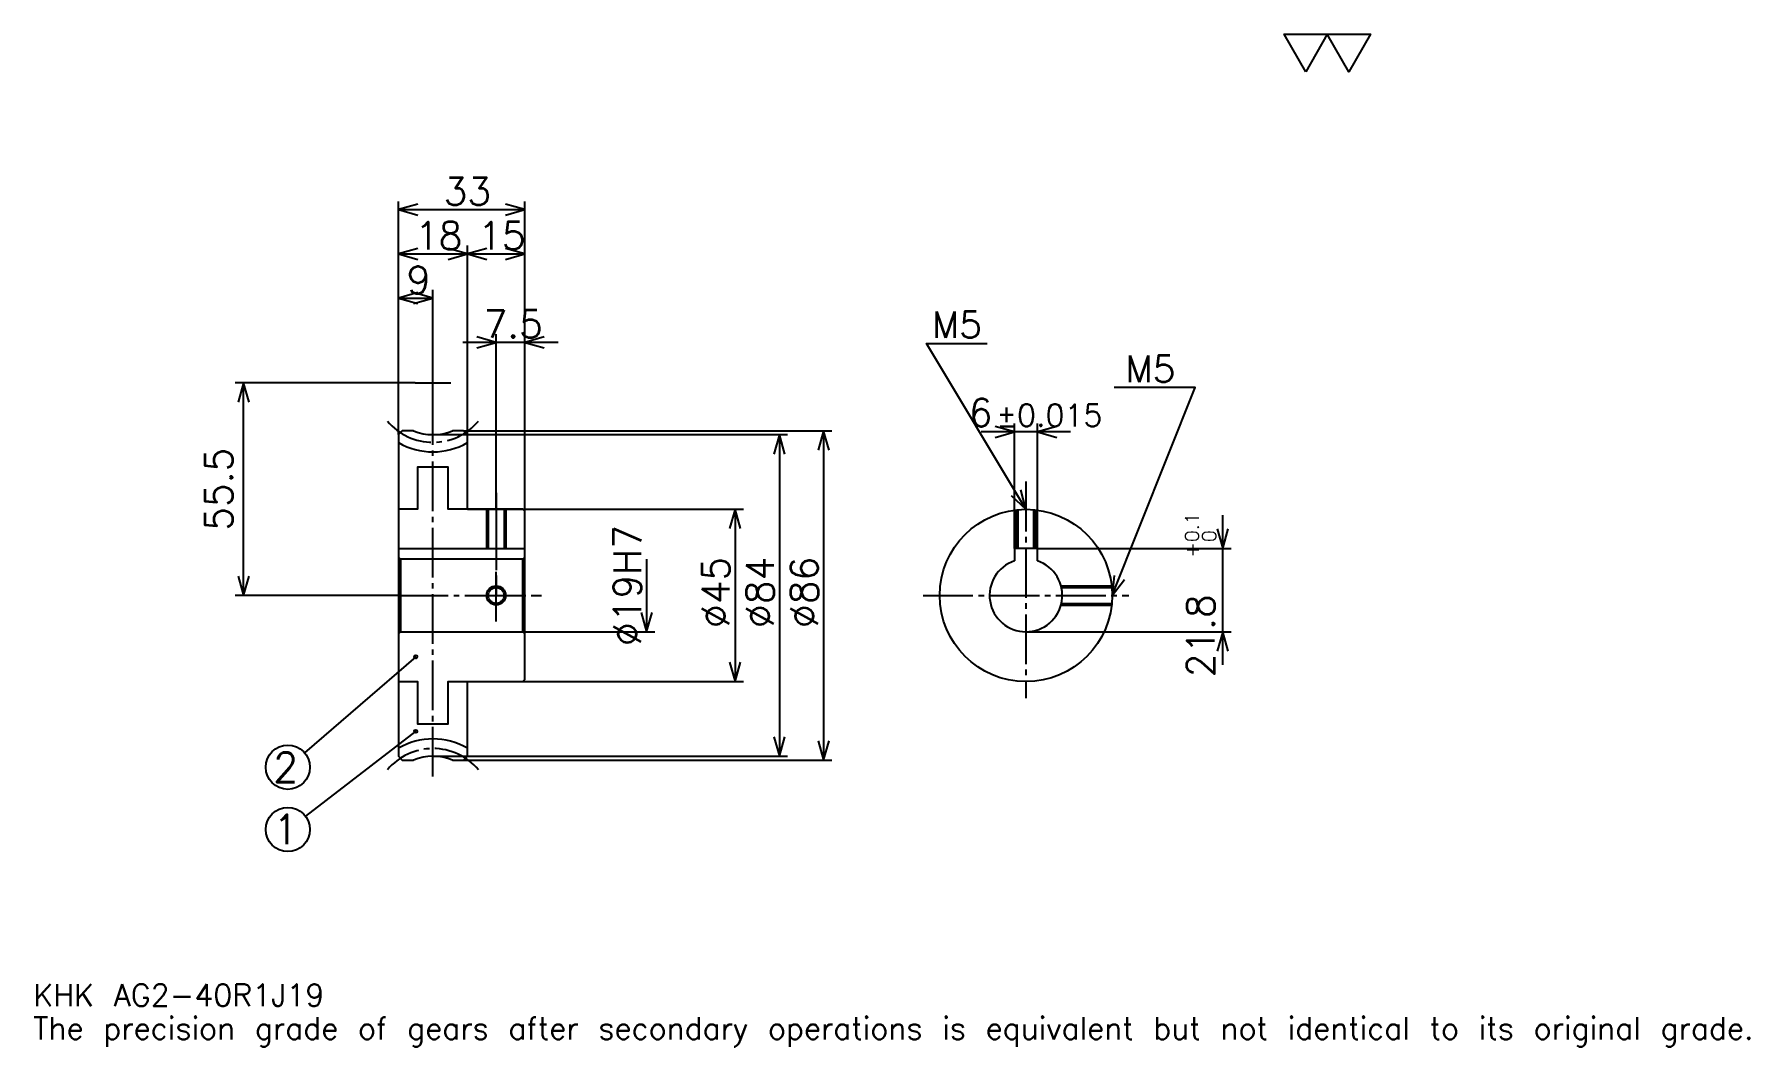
# Model space of a CAD drawing. Extents: x 15 to 463, y 5 to 270.
import ezdxf

# ---------------------------------------------------------------- set-up
doc = ezdxf.new("R2010")
doc.units = 0
doc.linetypes.add('DASHDOT', pattern=[17.333332, 13, -1.444444, 1.444444, -1.444444])
doc.layers.get('0').update_dxf_attribs({"linetype": 'CONTINUOUS'})
doc.layers.add('DASHDOT', color=6, linetype='DASHDOT')
doc.styles.add('KANJI', font='TXT', dxfattribs={"bigfont": 'BIGFONT'})

msp = doc.modelspace()

# ---------------------------------------------------------------- linework, layer by layer
at = {"color": 5}
for p, q in [((109.777779, 166.180542), (109.777779, 226.125)), ((109.777779, 223.958328), (142.777771, 223.958328)), ((142.777771, 166.180542), (142.777771, 226.125)), ((109.777779, 212.402771), (127.777779, 212.402771)), ((127.777779, 166.180542), (127.777779, 214.569427)), ((127.777779, 212.402771), (142.777771, 212.402771)), ((118.777779, 165.180542), (118.777779, 203.013885)), ((109.777779, 200.847229), (118.777779, 200.847229)), ((151.444443, 189.291656), (126.611115, 189.291656)), ((135.277771, 166.180542), (135.277771, 191.458328)), ((114.111115, 178.680542), (67.166672, 178.680542)), ((69.333336, 123.18055), (69.333336, 178.680542)), ((109.777779, 165.180542), (109.777779, 166.180542)), ((126.777779, 166.180542), (142.777771, 166.180542)), ((127.777779, 165.180542), (127.777779, 166.180542)), ((135.277771, 145.680542), (135.277771, 166.180542)), ((135.277771, 145.680542), (135.277771, 166.180542)), ((142.777771, 166.180542), (222.944443, 166.180542)), ((142.777771, 145.180542), (142.777771, 166.180542)), ((220.777771, 166.180542), (220.777771, 80.18055)), ((285.277771, 165.902771), (261.944427, 165.902771)), ((270.611115, 135.480545), (270.611115, 168.069443)), ((276.611115, 135.480545), (276.611115, 168.069443)), ((118.777779, 165.180542), (142.777771, 165.180542)), ((142.777771, 165.180542), (211.388885, 165.180542)), ((209.222229, 165.180542), (209.222229, 81.18055)), ((127.777779, 145.680542), (142.777771, 145.680542)), ((142.777771, 145.680542), (199.833328, 145.680542)), ((197.666656, 145.680542), (197.666656, 100.68055)), ((325, 105.013885), (325, 144.147217)), ((276.611115, 135.480545), (327.166656, 135.480545)), ((174.555557, 132.680542), (174.555557, 113.68055)), ((109.777779, 123.18055), (67.166672, 123.18055)), ((142.777771, 113.68055), (176.722229, 113.68055)), ((273.611115, 113.68055), (327.166656, 113.68055)), ((114.277779, 107.18055), (85.258209, 82.072105)), ((127.777779, 100.68055), (142.777771, 100.68055)), ((142.777771, 100.68055), (199.833328, 100.68055)), ((114.277779, 87.68055), (85.471466, 65.560562)), ((118.777779, 81.18055), (142.777771, 81.18055)), ((142.777771, 81.18055), (211.388885, 81.18055)), ((126.777779, 80.18055), (142.777771, 80.18055)), ((142.777771, 80.18055), (222.944443, 80.18055))]:
    msp.add_line(p, q, dxfattribs=at)
at = {"color": 4}
for p, q in [((109.777779, 135.480545), (142.777771, 135.480545)), ((142.777771, 133.180542), (142.277771, 132.680542)), ((109.777779, 113.18055), (110.277779, 113.68055)), ((142.777771, 113.18055), (142.277771, 113.68055))]:
    msp.add_line(p, q, dxfattribs=at)
at = {"color": 7}
msp.add_lwpolyline([(346.666656, 260), (341.033325, 269.764435), (363.56665, 269.764435), (357.933319, 260), (352.299988, 269.764435), (346.666656, 260)], dxfattribs=at)
at = {"color": 5}
for points in [[(114.833336, 225.402771), (109.777779, 223.958328), (114.833336, 222.513885)], [(137.722229, 222.513885), (142.777771, 223.958328), (137.722229, 225.402771)], [(114.833336, 213.847214), (109.777779, 212.402771), (114.833336, 210.958328)], [(122.722221, 210.958328), (127.777779, 212.402771), (122.722221, 213.847214)], [(132.833328, 213.847214), (127.777779, 212.402771), (132.833328, 210.958328)], [(137.722229, 210.958328), (142.777771, 212.402771), (137.722229, 213.847214)], [(114.833336, 202.291656), (109.777779, 200.847229), (114.833336, 199.402771)], [(113.722221, 199.402771), (118.777779, 200.847229), (113.722221, 202.291656)], [(130.222229, 187.847229), (135.277771, 189.291656), (130.222229, 190.736115)], [(147.833344, 190.736115), (142.777771, 189.291656), (147.833344, 187.847229)], [(273.611115, 145.680542), (247.611115, 189.013885), (263.5, 189.013885)], [(70.777779, 173.625), (69.333336, 178.680542), (67.888893, 173.625)], [(296.111115, 123.18055), (317.777771, 177.458328), (296.688904, 177.458328)], [(222.222229, 161.125), (220.777771, 166.180542), (219.333344, 161.125)], [(265.555542, 164.458328), (270.611115, 165.902771), (265.555542, 167.347214)], [(281.666656, 167.347214), (276.611115, 165.902771), (281.666656, 164.458328)], [(210.666656, 160.125), (209.222229, 165.180542), (207.777771, 160.125)], [(269.771454, 149.272491), (273.611115, 145.680542), (272.248657, 150.75882)], [(199.111115, 140.625), (197.666656, 145.680542), (196.222229, 140.625)], [(323.555542, 140.536102), (325, 135.480545), (326.444427, 140.536102)], [(67.888893, 128.236099), (69.333336, 123.18055), (70.777779, 128.236099)], [(296.64386, 128.411346), (296.111115, 123.18055), (299.326904, 127.340332)], [(173.111115, 118.736107), (174.555557, 113.68055), (176, 118.736107)], [(326.444427, 108.624992), (325, 113.68055), (323.555542, 108.624992)], [(196.222229, 105.736107), (197.666656, 100.68055), (199.111115, 105.736107)], [(207.777771, 86.236107), (209.222229, 81.18055), (210.666656, 86.236107)], [(219.333344, 85.236107), (220.777771, 80.18055), (222.222229, 85.236107)]]:
    msp.add_lwpolyline(points, dxfattribs=at)
at = {"color": 4}
for points in [[(113.678757, 166.180542), (110.777779, 166.180542), (109.777779, 165.180542), (109.777779, 113.18055)], [(127.777779, 145.680542), (127.777779, 165.180542), (126.777779, 166.180542), (123.876801, 166.180542)], [(127.777779, 145.680542), (122.777779, 145.680542), (122.777779, 156.680542), (114.777779, 156.680542), (114.777779, 145.680542), (109.777779, 145.680542)], [(127.777779, 100.68055), (142.277771, 100.68055), (142.777771, 101.18055), (142.777771, 145.180542), (142.277771, 145.680542), (127.777779, 145.680542)], [(132.777771, 145.680542), (132.777771, 135.480545)], [(133.212784, 145.680542), (133.212784, 135.480545)], [(137.342773, 145.680542), (137.342773, 135.480545)], [(137.777771, 145.680542), (137.777771, 135.480545)], [(271.111115, 135.480545), (271.111115, 145.541229)], [(271.546112, 135.480545), (271.546112, 145.585587)], [(275.676117, 135.480545), (275.676117, 145.585587)], [(276.111115, 135.480545), (276.111115, 145.541229)], [(276.611115, 132.194427), (276.611115, 135.480545), (270.611115, 135.480545), (270.611115, 132.194427)], [(109.777779, 133.180542), (110.277779, 132.680542), (110.277779, 113.68055), (142.277771, 113.68055), (142.277771, 132.680542), (110.277779, 132.680542)], [(282.776245, 125.68055), (295.971771, 125.68055)], [(282.883972, 125.245552), (296.016144, 125.245552)], [(282.883972, 121.115547), (296.016144, 121.115547)], [(282.776245, 120.68055), (295.971771, 120.68055)], [(109.777779, 113.18055), (109.777779, 81.18055), (110.777779, 80.18055), (113.678757, 80.18055)], [(109.777779, 100.68055), (114.777779, 100.68055), (114.777779, 89.68055), (122.777779, 89.68055), (122.777779, 100.68055), (127.777779, 100.68055)], [(123.876801, 80.18055), (126.777779, 80.18055), (127.777779, 81.18055), (127.777779, 100.68055)]]:
    msp.add_lwpolyline(points, dxfattribs=at)
for centre, radius in [((273.611115, 123.18055), 22.5), ((135.277771, 123.18055), 2.065)]:
    msp.add_circle(centre, radius, dxfattribs=at)
at = {"color": 7}
msp.add_circle((135.277771, 123.18055), 2.5, dxfattribs=at)
at = {"color": 5}
for centre, radius in [((114.277779, 107.18055), 0.433333), ((114.277779, 87.68055), 0.433333), ((80.888885, 78.291656), 5.777778), ((80.888885, 62.04166), 5.777778)]:
    msp.add_circle(centre, radius, dxfattribs=at)
at = {"color": 4}
for centre, radius, start, end in [((118.777779, 178.680542), 13.5, 247.80839416, 292.19160389), ((118.777779, 178.680542), 18, 240.00000297, 299.99999703), ((273.611115, 123.18055), 9.5, 108.40848033, 71.59151967), ((118.777779, 67.68055), 18, 60.00000297, 119.99999703), ((118.777779, 67.68055), 13.5, 67.80839611, 112.19160584)]:
    msp.add_arc(centre, radius, start, end, dxfattribs=at)
at = {"layer": 'DASHDOT', "color": 7}
for p, q in [((118.777779, 75.847214), (118.777779, 183.013885)), ((114.111115, 178.680542), (123.444443, 178.680542)), ((273.611115, 152.902771), (273.611115, 96.347214)), ((135.277771, 145.680542), (135.277771, 123.18055)), ((109.777779, 123.18055), (147.111115, 123.18055)), ((246.777771, 123.18055), (300.444458, 123.18055))]:
    msp.add_line(p, q, dxfattribs=at)
for points in [[(135.277771, 150.013885), (135.277771, 131.147217)], [(135.277771, 116.347214), (135.277771, 130.013885)], [(128.444443, 123.18055), (142.111115, 123.18055)]]:
    msp.add_lwpolyline(points, dxfattribs=at)
for centre, start, end in [((118.777779, 178.680542), 219.99999848, 320.00000352), ((118.777779, 67.68055), 39.99999648, 140.00000152)]:
    msp.add_arc(centre, 15.5, start, end, dxfattribs=at)

# ---------------------------------------------------------------- texts
at = {"color": 7, "style": 'KANJI'}
for s, height, p in [('33', 7.222222, (121.583336, 225.113892)), ('18', 7.222222, (114.083336, 213.558319)), ('15', 7.222222, (130.583328, 213.558319)), ('9', 7.222222, (111.930557, 202.002777)), ('7.5', 7.222222, (131.986115, 190.44722)), ('M5', 6.933334, (249.055542, 190.458328)), ('M5', 6.933334, (299.577789, 178.902771)), ('6', 7.222222, (258.703003, 167.347214)), ('%%p0.015', 5.777778, (265.852112, 167.347214)), ('2', 7.703704, (77.037033, 74.439804)), ('1', 7.703704, (77.037033, 58.189812)), ('KHK AG2-40R1J19', 5.777778, (14.444445, 15.888889)), ('The precision grade of gears after secondary operations is equivalent but not identical to its original grade.', 5.777778, (14.444445, 7.222222))]:
    msp.add_text(s, height=height, dxfattribs=at).set_placement(p)
for s, height, p in [('55.5', 7.222222, (66.444443, 140.097214)), ('0.1', 3.611111, (318.788879, 137.112488)), ('%%c19H7', 7.222222, (173.111115, 109.999992)), ('0', 3.611111, (323.266663, 137.112488)), ('+', 3.611111, (318.788879, 133.068039)), ('%%c45', 7.222222, (196.222229, 114.694443)), ('%%c84', 7.222222, (207.777771, 114.694443)), ('%%c86', 7.222222, (219.333344, 114.694443)), ('21.8', 7.222222, (322.833313, 101.807404))]:
    msp.add_text(s, height=height, rotation=90, dxfattribs=at).set_placement(p)

doc.saveas('drawing.dxf')
